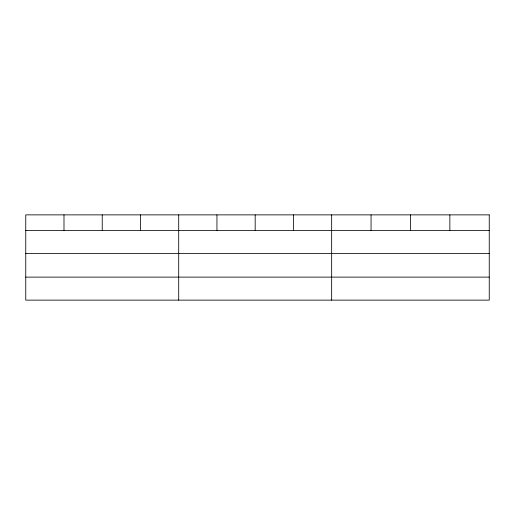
<?xml version="1.0" encoding="UTF-8"?>
<svg xmlns="http://www.w3.org/2000/svg" width="515" height="515" viewBox="0 0 515 515"><rect width="100%" height="100%" fill="white"/><g stroke="black" fill="none" stroke-linecap="round" stroke-linejoin="round"><path stroke-width="0.77" d="M25.75 230.405L489.25 230.405M25.75 253.412L489.25 253.412M25.75 277.122L489.25 277.122M449.853 214.871L449.853 230.405M410.455 214.871L410.455 230.405M371.058 214.871L371.058 230.405M331.66 214.871L331.66 300.129M293.421 214.871L293.421 230.405M255.183 214.871L255.183 230.405M216.944 214.871L216.944 230.405M178.705 214.871L178.705 300.129M140.466 214.871L140.466 230.405M102.228 214.871L102.228 230.405M63.989 214.871L63.989 230.405M489.25 214.871L25.75 214.871L25.75 300.129L489.25 300.129L489.25 214.871"/></g></svg>
